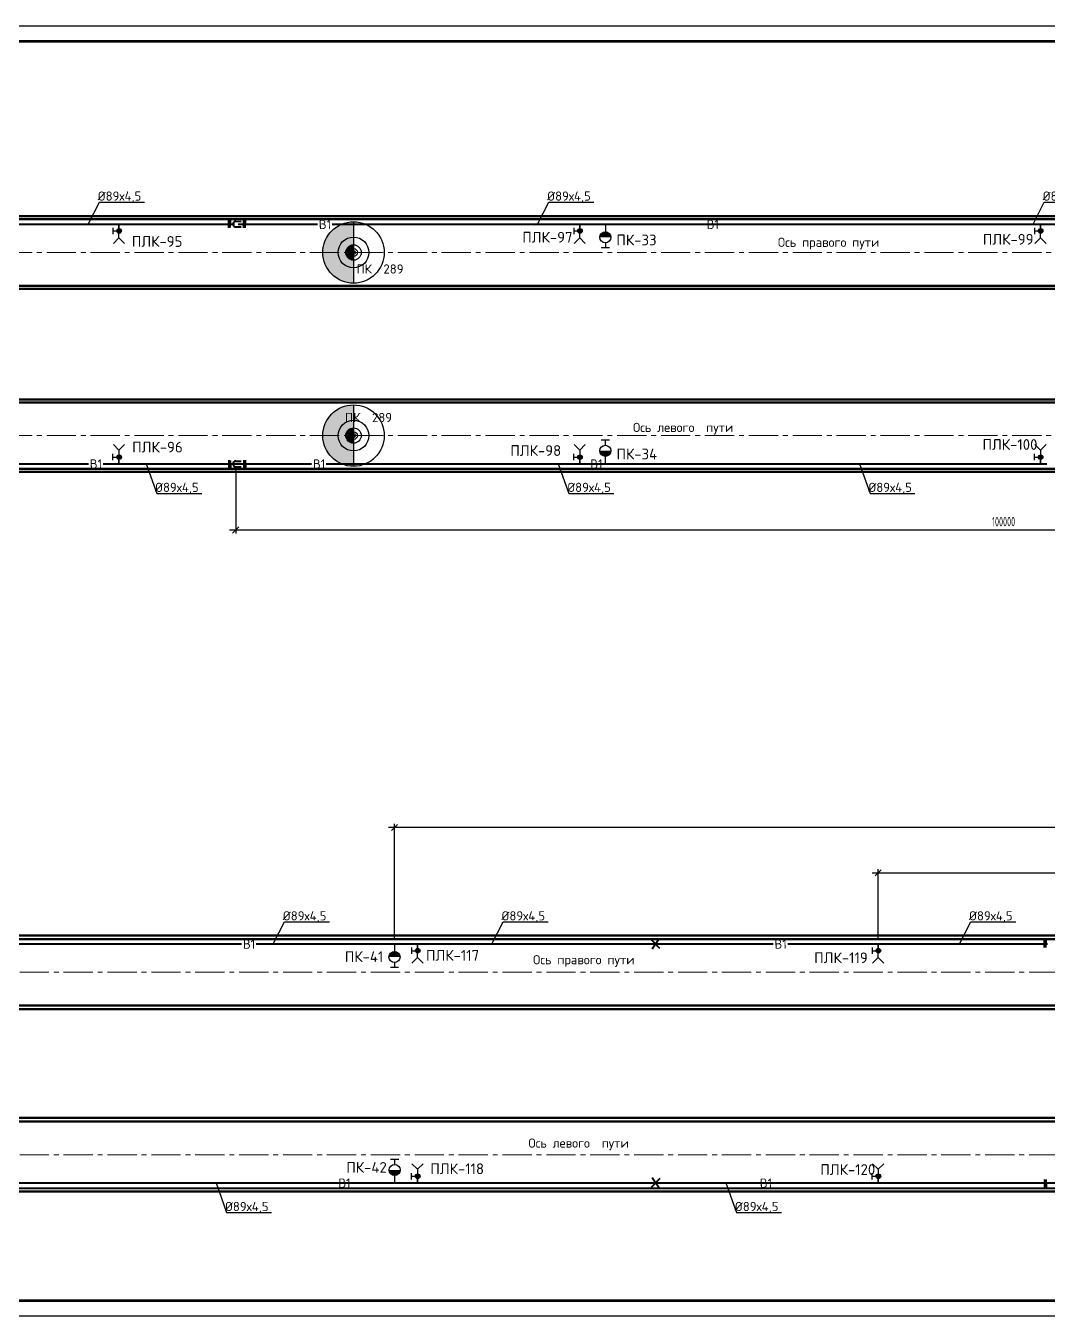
# Paper-space layout 'л2-л8' of a CAD drawing. Header units: millimetres. Extents: x 10032 to 18918, y -3051 to 627.
# Drawn here: x 10977.9 to 11310.8, y -2094.3 to -1674.3 of the extents above; entities that cross this region are included whole.
import ezdxf

# ---------------------------------------------------------------- set-up
doc = ezdxf.new("R2010")
doc.units = ezdxf.units.MM
doc.header["$LTSCALE"] = 0.5
doc.linetypes.add('CENTER2', pattern=[28.575, 19.05, -3.175, 3.175, -3.175])
for name, color, linetype in [('0 @ 1', 7, 'Continuous'), ('1_NADPIS', 7, 'Continuous'), ('3_Текст', 7, 'Continuous'), ('FORMAT', 7, 'Continuous'), ('ВК_надписи', 7, 'Continuous'), ('ВК_сети', 4, 'Continuous'), ('ГТ_ПК', 2, 'Continuous'), ('ГТ_ПК @ 0.25', 2, 'Continuous'), ('ГТ_ПК @ 0.5', 2, 'Continuous'), ('ГТ_ПК @ 1', 2, 'Continuous'), ('ГТ_ПК @ 2', 2, 'Continuous'), ('ГТ_ПК @ 4', 2, 'Continuous')]:
    doc.layers.add(name, color=color, linetype=linetype)
for name, color, linetype, lineweight in [('1_PK500', 5, 'Continuous', 35), ('А_Конструкции', 4, 'Continuous', 50), ('АР_Оси', 242, 'CENTER2', 18)]:
    doc.layers.add(name, color=color, linetype=linetype, lineweight=lineweight)
doc.styles.add('RS-30-06', font='romans.shx', dxfattribs={"width": 0.6, "height": 3})
doc.styles.add('Стандарт ММП', font='isocpeur.ttf')
doc.dimstyles.new('M200$0', dxfattribs={"dimscale": 0, "dimtxt": 3, "dimasz": 2, "dimexe": 1.2, "dimexo": 1.5, "dimgap": 1.2, "dimtad": 1, "dimdec": 0, "dimlfac": 200, "dimrnd": 1, "dimzin": 0, "dimdsep": 46, "dimtxsty": 'RS-30-06', "dimblk1": 'OBLIQUE', "dimblk2": 'OBLIQUE', "dimsah": 1, "dimcen": 2.5, "dimdle": 2, "dimclrt": 9, "dimadec": 0, "dimazin": 0, "dimtfac": 1, "dimtdec": 0, "dimtmove": 2, "dimatfit": 3, "dimldrblk": 'OBLIQUE', "dimfxl": 1.2, "dimtolj": 1, "dimtzin": 0, "dimarcsym": 0})

# ---------------------------------------------------------------- blocks, each defined once
blk = doc.blocks.new('ПК')
at = {"layer": 'ГТ_ПК'}
blk.add_hatch(color=0, dxfattribs=at).paths.add_polyline_path([(0, -2.5, 0.414214), (2.5, 0, 0.414214), (0, 2.5)])
at = {"layer": 'ГТ_ПК', "color": 0}
blk.add_line((0, -2.5), (0, 2.5), dxfattribs=at)
blk.add_circle((0, 0), 2.5, dxfattribs=at)
blk = doc.blocks.new('*U503')
at = {"layer": 'ГТ_ПК @ 0.25', "extrusion": (9.32183e-09, 7.72587e-22, 1), "xscale": 0.2500000000000059, "yscale": 0.2500000000000053, "zscale": 0.2500000000000053, "rotation": 180}
blk.add_blockref('ПК', (11084.61, -1748.1, 0), dxfattribs=at)
at = {"layer": 'ГТ_ПК @ 0.5', "extrusion": (9.32183e-09, 7.72587e-22, 1), "xscale": 0.5000000000000185, "yscale": 0.5000000000000173, "zscale": 0.5000000000000173, "rotation": 180}
blk.add_blockref('ПК', (11084.61, -1748.1, 0), dxfattribs=at)
at = {"layer": 'ГТ_ПК @ 1', "extrusion": (9.32183e-09, 7.72587e-22, 1), "rotation": 179.9999999999641}
blk.add_blockref('ПК', (11084.61, -1748.1, 0), dxfattribs=at)
at = {"layer": 'ГТ_ПК @ 2', "extrusion": (9.32183e-09, 7.72587e-22, 1), "xscale": 2.000000000000074, "yscale": 2.000000000000069, "zscale": 2.000000000000069, "rotation": 180}
blk.add_blockref('ПК', (11084.61, -1748.1, 0), dxfattribs=at)
at = {"layer": 'ГТ_ПК @ 4', "extrusion": (9.32183e-09, 7.72587e-22, 1), "xscale": 4.000000000000095, "yscale": 4.000000000000085, "zscale": 4.000000000000085, "rotation": 180}
blk.add_blockref('ПК', (11084.61, -1748.1, 0), dxfattribs=at)
blk = doc.blocks.new('*U506')
at = {"layer": 'ГТ_ПК @ 0.25', "extrusion": (9.32183e-09, 7.72587e-22, 1), "xscale": 0.2500000000000059, "yscale": 0.2500000000000053, "zscale": 0.2500000000000053, "rotation": 180}
blk.add_blockref('ПК', (11084.61, -1807.7, 0), dxfattribs=at)
at = {"layer": 'ГТ_ПК @ 0.5', "extrusion": (9.32183e-09, 7.72587e-22, 1), "xscale": 0.5000000000000185, "yscale": 0.5000000000000173, "zscale": 0.5000000000000173, "rotation": 180}
blk.add_blockref('ПК', (11084.61, -1807.7, 0), dxfattribs=at)
at = {"layer": 'ГТ_ПК @ 1', "extrusion": (9.32183e-09, 7.72587e-22, 1), "rotation": 179.9999999999641}
blk.add_blockref('ПК', (11084.61, -1807.7, 0), dxfattribs=at)
at = {"layer": 'ГТ_ПК @ 2', "extrusion": (9.32183e-09, 7.72587e-22, 1), "xscale": 2.000000000000074, "yscale": 2.000000000000069, "zscale": 2.000000000000069, "rotation": 180}
blk.add_blockref('ПК', (11084.61, -1807.7, 0), dxfattribs=at)
at = {"layer": 'ГТ_ПК @ 4', "extrusion": (9.32183e-09, 7.72587e-22, 1), "xscale": 4.000000000000095, "yscale": 4.000000000000085, "zscale": 4.000000000000085, "rotation": 180}
blk.add_blockref('ПК', (11084.61, -1807.7, 0), dxfattribs=at)
blk = doc.blocks.new('*U441')
at = {"layer": 'FORMAT', "color": 7, "lineweight": 25}
blk.add_lwpolyline([(0, 0), (0, 420), (2080, 420), (2080, 0), (0, 0)], dxfattribs=at)
at = {"layer": 'FORMAT', "color": 7, "lineweight": 60}
blk.add_lwpolyline([(20, 5), (20, 415), (2075, 415), (2075, 5), (20, 5)], dxfattribs=at)
blk = doc.blocks.new('_Oblique')
at = {"linetype": 'ByBlock', "lineweight": 30}
blk.add_line((-0.5, -0.5), (0.5, 0.5), dxfattribs=at)
blk = doc.blocks.new('*D139')
at = {"layer": 'Defpoints', "color": 0, "lineweight": -2}
for p, q in [((11046.26, -1818.45), (11046.26, -1839.61)), ((11546.26, -1818.45), (11546.26, -1839.61)), ((11044.26, -1838.41), (11548.26, -1838.41))]:
    blk.add_line(p, q, dxfattribs=at)
at = {"layer": 'Defpoints', "color": 0, "linetype": 'Continuous', "lineweight": 30}
for p in [(11046.26, -1816.95, 0), (11546.26, -1816.95, 0), (11546.26, -1838.41)]:
    blk.add_point(p, dxfattribs=at)
at = {"layer": 'Defpoints', "color": 0, "linetype": 'Continuous', "lineweight": -2, "xscale": 2, "yscale": 2, "zscale": 2, "rotation": 180}
blk.add_blockref('_Oblique', (11046.26, -1838.41), dxfattribs=at)
at = {"layer": 'Defpoints', "color": 0, "linetype": 'Continuous', "lineweight": -2, "xscale": 2, "yscale": 2, "zscale": 2}
blk.add_blockref('_Oblique', (11546.26, -1838.41), dxfattribs=at)
at = {"layer": 'Defpoints', "color": 9, "linetype": 'Continuous', "lineweight": 30, "insert": (11296.26, -1835.71), "char_height": 3, "attachment_point": 5, "style": 'RS-30-06'}
blk.add_mtext('\\A1;100000', dxfattribs=at)
blk = doc.blocks.new('*D140')
at = {"layer": 'Defpoints', "color": 0, "lineweight": -2}
for p, q in [((11549.95, -1935.27), (11095.95, -1935.27)), ((11097.95, -1971.68), (11097.95, -1934.07)), ((11547.95, -1971.68), (11547.95, -1934.07))]:
    blk.add_line(p, q, dxfattribs=at)
at = {"layer": 'Defpoints', "color": 0, "linetype": 'Continuous', "lineweight": 30}
for p in [(11097.95, -1935.27), (11097.95, -1973.18, 0), (11547.95, -1973.18, 0)]:
    blk.add_point(p, dxfattribs=at)
at = {"layer": 'Defpoints', "color": 0, "linetype": 'Continuous', "lineweight": -2, "xscale": 2, "yscale": 2, "zscale": 2, "rotation": 180}
blk.add_blockref('_Oblique', (11097.95, -1935.27), dxfattribs=at)
at = {"layer": 'Defpoints', "color": 0, "linetype": 'Continuous', "lineweight": -2, "xscale": 2, "yscale": 2, "zscale": 2}
blk.add_blockref('_Oblique', (11547.95, -1935.27), dxfattribs=at)
at = {"layer": 'Defpoints', "color": 9, "linetype": 'Continuous', "lineweight": 30, "insert": (11322.95, -1932.57), "char_height": 3, "attachment_point": 5, "style": 'RS-30-06'}
blk.add_mtext('\\A1;90000', dxfattribs=at)
blk = doc.blocks.new('*D141')
at = {"layer": 'Defpoints', "color": 0, "lineweight": -2}
for p, q in [((11253.45, -1950.01), (11407.45, -1950.01)), ((11255.45, -1971.68), (11255.45, -1948.81)), ((11405.45, -1971.68), (11405.45, -1948.81))]:
    blk.add_line(p, q, dxfattribs=at)
at = {"layer": 'Defpoints', "color": 0, "linetype": 'Continuous', "lineweight": 30}
for p in [(11405.45, -1950.01), (11255.45, -1973.18, 0), (11405.45, -1973.18, 0)]:
    blk.add_point(p, dxfattribs=at)
at = {"layer": 'Defpoints', "color": 0, "linetype": 'Continuous', "lineweight": -2, "xscale": 2, "yscale": 2, "zscale": 2, "rotation": 180}
blk.add_blockref('_Oblique', (11255.45, -1950.01), dxfattribs=at)
at = {"layer": 'Defpoints', "color": 0, "linetype": 'Continuous', "lineweight": -2, "xscale": 2, "yscale": 2, "zscale": 2}
blk.add_blockref('_Oblique', (11405.45, -1950.01), dxfattribs=at)
at = {"layer": 'Defpoints', "color": 9, "linetype": 'Continuous', "lineweight": 30, "insert": (11330.45, -1947.31), "char_height": 3, "attachment_point": 5, "style": 'RS-30-06'}
blk.add_mtext('\\A1;30000', dxfattribs=at)

psp = doc.layouts.new('л2-л8')

# ---------------------------------------------------------------- hatches: boundary and pattern name
at = {"layer": 'ВК_сети', "ltscale": 0.5}
h = psp.add_hatch(color=5, dxfattribs=at)
h.paths.add_polyline_path([(11009.069, -1741.0925, 0.41421356), (11008.319, -1740.3425), (11008.319, -1741.0925)])
h.paths.add_polyline_path([(11009.069, -1741.0925), (11008.319, -1741.0925), (11008.319, -1741.8425, 0.41421356)])
h.paths.add_polyline_path([(11008.319, -1741.0925), (11008.319, -1740.3425, 0.58408052), (11007.6772, -1741.4805)])
h.paths.add_polyline_path([(11008.319, -1741.8425), (11008.319, -1741.0925), (11007.6772, -1741.4805, 0.26256208)])
h = psp.add_hatch(color=5, dxfattribs=at)
h.paths.add_polyline_path([(11159.069, -1741.0925, 0.41421356), (11158.319, -1740.3425), (11158.319, -1741.0925)])
h.paths.add_polyline_path([(11159.069, -1741.0925), (11158.319, -1741.0925), (11158.319, -1741.8425, 0.41421356)])
h.paths.add_polyline_path([(11158.319, -1741.0925), (11158.319, -1740.3425, 0.58408052), (11157.6772, -1741.4805)])
h.paths.add_polyline_path([(11158.319, -1741.8425), (11158.319, -1741.0925), (11157.6772, -1741.4805, 0.26256208)])
h = psp.add_hatch(color=1, dxfattribs=at)
h.paths.add_polyline_path([(11164.8074, -1743.1515), (11168.4074, -1743.1515, 0.09159777), (11168.2886, -1742.5083), (11164.9262, -1742.5083, 0.09159777)])
h.paths.add_polyline_path([(11164.9262, -1742.5083), (11168.2886, -1742.5083, 0.68812614)])
h = psp.add_hatch(color=1, dxfattribs=at)
h.paths.add_polyline_path([(11164.8074, -1743.1515), (11168.4074, -1743.1515, 0.09159777), (11168.2886, -1742.5083), (11164.9262, -1742.5083, 0.09159777)])
h.paths.add_polyline_path([(11164.9262, -1742.5083), (11168.2886, -1742.5083, 0.68812614)])
h = psp.add_hatch(color=5, dxfattribs=at)
h.paths.add_polyline_path([(11309.069, -1741.0925, 0.41421356), (11308.319, -1740.3425), (11308.319, -1741.0925)])
h.paths.add_polyline_path([(11309.069, -1741.0925), (11308.319, -1741.0925), (11308.319, -1741.8425, 0.41421356)])
h.paths.add_polyline_path([(11308.319, -1741.0925), (11308.319, -1740.3425, 0.58408052), (11307.6772, -1741.4805)])
h.paths.add_polyline_path([(11308.319, -1741.8425), (11308.319, -1741.0925), (11307.6772, -1741.4805, 0.26256208)])
h = psp.add_hatch(color=5, dxfattribs=at)
h.paths.add_polyline_path([(11009.069, -1814.7157, -0.41421356), (11008.319, -1815.4657), (11008.319, -1814.7157)])
h.paths.add_polyline_path([(11009.069, -1814.7157), (11008.319, -1814.7157), (11008.319, -1813.9657, -0.41421356)])
h.paths.add_polyline_path([(11008.319, -1814.7157), (11008.319, -1815.4657, -0.58408052), (11007.6772, -1814.3278)])
h.paths.add_polyline_path([(11008.319, -1813.9657), (11008.319, -1814.7157), (11007.6772, -1814.3278, -0.26256208)])
h = psp.add_hatch(color=5, dxfattribs=at)
h.paths.add_polyline_path([(11159.069, -1814.7157, -0.41421356), (11158.319, -1815.4657), (11158.319, -1814.7157)])
h.paths.add_polyline_path([(11159.069, -1814.7157), (11158.319, -1814.7157), (11158.319, -1813.9657, -0.41421356)])
h.paths.add_polyline_path([(11158.319, -1814.7157), (11158.319, -1815.4657, -0.58408052), (11157.6772, -1814.3278)])
h.paths.add_polyline_path([(11158.319, -1813.9657), (11158.319, -1814.7157), (11157.6772, -1814.3278, -0.26256208)])
h = psp.add_hatch(color=1, dxfattribs=at)
h.paths.add_polyline_path([(11164.8074, -1812.6568), (11168.4074, -1812.6568, -0.09159777), (11168.2886, -1813.2999), (11164.9262, -1813.2999, -0.09159777)])
h.paths.add_polyline_path([(11164.9262, -1813.2999), (11168.2886, -1813.2999, -0.68812614)])
h = psp.add_hatch(color=1, dxfattribs=at)
h.paths.add_polyline_path([(11164.8074, -1812.6568), (11168.4074, -1812.6568, -0.09159777), (11168.2886, -1813.2999), (11164.9262, -1813.2999, -0.09159777)])
h.paths.add_polyline_path([(11164.9262, -1813.2999), (11168.2886, -1813.2999, -0.68812614)])
h = psp.add_hatch(color=5, dxfattribs=at)
h.paths.add_polyline_path([(11309.069, -1814.7157, -0.41421356), (11308.319, -1815.4657), (11308.319, -1814.7157)])
h.paths.add_polyline_path([(11309.069, -1814.7157), (11308.319, -1814.7157), (11308.319, -1813.9657, -0.41421356)])
h.paths.add_polyline_path([(11308.319, -1814.7157), (11308.319, -1815.4657, -0.58408052), (11307.6772, -1814.3278)])
h.paths.add_polyline_path([(11308.319, -1813.9657), (11308.319, -1814.7157), (11307.6772, -1814.3278, -0.26256208)])
h = psp.add_hatch(color=1, dxfattribs=at)
h.paths.add_polyline_path([(11096.1519, -1977.4167), (11099.7519, -1977.4167, 0.09159777), (11099.6331, -1976.7735), (11096.2707, -1976.7735, 0.09159777)])
h.paths.add_polyline_path([(11096.2707, -1976.7735), (11099.6331, -1976.7735, 0.68812614)])
h = psp.add_hatch(color=1, dxfattribs=at)
h.paths.add_polyline_path([(11096.1519, -1977.4167), (11099.7519, -1977.4167, 0.09159777), (11099.6331, -1976.7735), (11096.2707, -1976.7735, 0.09159777)])
h.paths.add_polyline_path([(11096.2707, -1976.7735), (11099.6331, -1976.7735, 0.68812614)])
h = psp.add_hatch(color=5, dxfattribs=at)
h.paths.add_polyline_path([(11106.2635, -1975.3578, 0.41421356), (11105.5135, -1974.6078), (11105.5135, -1975.3578)])
h.paths.add_polyline_path([(11106.2635, -1975.3578), (11105.5135, -1975.3578), (11105.5135, -1976.1078, 0.41421356)])
h.paths.add_polyline_path([(11105.5135, -1975.3578), (11105.5135, -1974.6078, 0.58408052), (11104.8717, -1975.7458)])
h.paths.add_polyline_path([(11105.5135, -1976.1078), (11105.5135, -1975.3578), (11104.8717, -1975.7458, 0.26256208)])
h = psp.add_hatch(color=5, dxfattribs=at)
h.paths.add_polyline_path([(11256.2635, -1975.3578, 0.41421356), (11255.5135, -1974.6078), (11255.5135, -1975.3578)])
h.paths.add_polyline_path([(11256.2635, -1975.3578), (11255.5135, -1975.3578), (11255.5135, -1976.1078, 0.41421356)])
h.paths.add_polyline_path([(11255.5135, -1975.3578), (11255.5135, -1974.6078, 0.58408052), (11254.8717, -1975.7458)])
h.paths.add_polyline_path([(11255.5135, -1976.1078), (11255.5135, -1975.3578), (11254.8717, -1975.7458, 0.26256208)])
h = psp.add_hatch(color=1, dxfattribs=at)
h.paths.add_polyline_path([(11096.2345, -2046.7231), (11099.8345, -2046.7231, -0.09159777), (11099.7157, -2047.3663), (11096.3533, -2047.3663, -0.09159777)])
h.paths.add_polyline_path([(11096.3533, -2047.3663), (11099.7157, -2047.3663, -0.68812614)])
h = psp.add_hatch(color=1, dxfattribs=at)
h.paths.add_polyline_path([(11096.2345, -2046.7231), (11099.8345, -2046.7231, -0.09159777), (11099.7157, -2047.3663), (11096.3533, -2047.3663, -0.09159777)])
h.paths.add_polyline_path([(11096.3533, -2047.3663), (11099.7157, -2047.3663, -0.68812614)])
h = psp.add_hatch(color=5, dxfattribs=at)
h.paths.add_polyline_path([(11106.2635, -2048.781, -0.41421356), (11105.5135, -2049.531), (11105.5135, -2048.781)])
h.paths.add_polyline_path([(11106.2635, -2048.781), (11105.5135, -2048.781), (11105.5135, -2048.031, -0.41421356)])
h.paths.add_polyline_path([(11105.5135, -2048.781), (11105.5135, -2049.531, -0.58408052), (11104.8717, -2048.393)])
h.paths.add_polyline_path([(11105.5135, -2048.031), (11105.5135, -2048.781), (11104.8717, -2048.393, -0.26256208)])
h = psp.add_hatch(color=5, dxfattribs=at)
h.paths.add_polyline_path([(11256.2635, -2048.781, -0.41421356), (11255.5135, -2049.531), (11255.5135, -2048.781)])
h.paths.add_polyline_path([(11256.2635, -2048.781), (11255.5135, -2048.781), (11255.5135, -2048.031, -0.41421356)])
h.paths.add_polyline_path([(11255.5135, -2048.781), (11255.5135, -2049.531, -0.58408052), (11254.8717, -2048.393)])
h.paths.add_polyline_path([(11255.5135, -2048.031), (11255.5135, -2048.781), (11254.8717, -2048.393, -0.26256208)])

# ---------------------------------------------------------------- linework, layer by layer
at = {"layer": 'А_Конструкции'}
for p, q in [((10084.6074, -1736.3041), (11413.6831, -1736.3041)), ((10084.6074, -1737.3041), (11413.6831, -1737.3041)), ((10084.6074, -1758.9041), (11413.6831, -1758.9041)), ((10084.6074, -1759.9041), (11413.6831, -1759.9041)), ((10084.6074, -1795.9041), (11413.6831, -1795.9041)), ((10084.6074, -1796.9041), (11413.6831, -1796.9041)), ((10084.6074, -1818.5041), (11413.6831, -1818.5041)), ((10084.6074, -1819.5041), (11413.6831, -1819.5041)), ((11323.8019, -1970.3694), (10534.5883, -1970.3694)), ((11323.8019, -1971.5694), (10534.5883, -1971.5694)), ((11323.8019, -1993.1694), (10534.5883, -1993.1694)), ((11323.8019, -1994.3694), (10534.5883, -1994.3694)), ((11323.8019, -2029.7694), (10534.5883, -2029.7694)), ((11323.8019, -2030.9694), (10534.5883, -2030.9694)), ((11323.8019, -2052.7694), (10534.5883, -2052.5694)), ((11323.8019, -2053.7694), (10534.5883, -2053.7694))]:
    psp.add_line(p, q, dxfattribs=at)
at = {"layer": 'АР_Оси', "color": 7}
for p, q in [((10084.6074, -1748.1041), (11627.0774, -1748.1041)), ((10084.6074, -1807.7041), (11412.1266, -1807.7041)), ((10533.0318, -1982.3694), (11323.8019, -1982.3694)), ((10533.0318, -2041.7694), (11323.8019, -2041.7694))]:
    psp.add_line(p, q, dxfattribs=at)
at = {"layer": 'ВК_надписи'}
for p, q in [((10998.2125, -1738.9126, 0), (11001.8723, -1731.7149, 0)), ((11001.8723, -1731.7149, 0), (11016.5117, -1731.7149, 0)), ((11144.5488, -1738.9126, 0), (11148.2086, -1731.7149, 0)), ((11148.2086, -1731.7149, 0), (11162.848, -1731.7149, 0)), ((11305.8539, -1738.9126, 0), (11309.5137, -1731.7149, 0)), ((11309.5137, -1731.7149, 0), (11324.1531, -1731.7149, 0)), ((11017.0997, -1816.8957, 0), (11020.552, -1826.5268, 0)), ((11151.2835, -1816.8957, 0), (11154.7358, -1826.5268, 0)), ((11249.3225, -1816.8957, 0), (11252.7748, -1826.5268, 0)), ((11020.552, -1826.5268, 0), (11035.1914, -1826.5268, 0)), ((11154.7358, -1826.5268, 0), (11169.3753, -1826.5268, 0)), ((11252.7748, -1826.5268, 0), (11267.4142, -1826.5268, 0)), ((11058.4784, -1973.1778, 0), (11062.1381, -1965.9801, 0)), ((11062.1381, -1965.9801, 0), (11076.7776, -1965.9801, 0)), ((11129.6721, -1973.1778, 0), (11133.3319, -1965.9801, 0)), ((11133.3319, -1965.9801, 0), (11147.9713, -1965.9801, 0)), ((11281.8964, -1973.1778, 0), (11285.5561, -1965.9801, 0)), ((11285.5561, -1965.9801, 0), (11300.1956, -1965.9801, 0)), ((11039.8478, -2050.961, 0), (11043.3001, -2060.5921, 0)), ((11205.8616, -2050.961, 0), (11209.3139, -2060.5921, 0)), ((11043.3001, -2060.5921, 0), (11057.9395, -2060.5921, 0)), ((11209.3139, -2060.5921, 0), (11223.9534, -2060.5921, 0))]:
    psp.add_line(p, q, dxfattribs=at)
at = {"layer": 'ВК_сети', "color": 5, "lineweight": 40, "ltscale": 0.5}
for p, q in [((11043.9937, -1740.07, 0), (11044.0242, -1737.5875, 0)), ((11044.4901, -1740.01, 0), (11044.5206, -1737.5275, 0)), ((11046.3352, -1737.9597, 0), (11048.0061, -1737.9802, 0)), ((11048.8933, -1740.1301, 0), (11048.9238, -1737.6476, 0)), ((11049.3897, -1740.07, 0), (11049.4201, -1737.5875, 0)), ((11046.3132, -1739.7546, 0), (11047.9841, -1739.7751, 0)), ((11043.9937, -1815.7382, 0), (11044.0242, -1818.2207, 0)), ((11044.4901, -1815.7983, 0), (11044.5206, -1818.2808, 0)), ((11046.3132, -1816.0537, 0), (11047.9841, -1816.0332, 0)), ((11046.3352, -1817.8485, 0), (11048.0061, -1817.8281, 0)), ((11048.8933, -1815.6782, 0), (11048.9238, -1818.1607, 0)), ((11049.3897, -1815.7382, 0), (11049.4201, -1818.2207, 0)), ((11184.33, -1974.6736, 0), (11181.5738, -1971.682, 0)), ((11184.0855, -1971.4892, 0), (11181.8183, -1974.8665, 0)), ((11309.547, -1974.3353, 0), (11309.5774, -1971.8528)), ((11310.0434, -1974.2753, 0), (11310.0738, -1971.7928)), ((11184.33, -2049.4652, 0), (11181.5738, -2052.4568, 0)), ((11184.0855, -2052.6496, 0), (11181.8183, -2049.2724, 0)), ((11309.547, -2049.8035, 0), (11309.5774, -2052.286)), ((11310.0434, -2049.8636, 0), (11310.0738, -2052.3461))]:
    psp.add_line(p, q, dxfattribs=at)
at = {"layer": 'ВК_сети', "color": 5, "ltscale": 0.5}
for p, q in [((11006.2894, -1740.0609, 0), (11006.2894, -1742.1227, 0)), ((11006.2894, -1741.0918, 0), (11008.319, -1741.0918, 0)), ((11008.2574, -1743.3513, 0), (11008.2574, -1738.9126, 0)), ((11156.2894, -1740.0609, 0), (11156.2894, -1742.1227, 0)), ((11156.2894, -1741.0918, 0), (11158.319, -1741.0918, 0)), ((11158.2574, -1743.3513, 0), (11158.2574, -1738.9126, 0)), ((11306.2894, -1740.0609, 0), (11306.2894, -1742.1227, 0)), ((11306.2894, -1741.0918, 0), (11308.319, -1741.0918, 0)), ((11308.2574, -1743.3513, 0), (11308.2574, -1738.9126, 0)), ((11008.2574, -1743.3513, 0), (11006.4332, -1745.1755, 0)), ((11008.2574, -1743.3513, 0), (11010.0816, -1745.1755, 0)), ((11158.2574, -1743.3513, 0), (11156.4332, -1745.1755, 0)), ((11158.2574, -1743.3513, 0), (11160.0816, -1745.1755, 0)), ((11308.2574, -1743.3513, 0), (11306.4332, -1745.1755, 0)), ((11308.2574, -1743.3513, 0), (11310.0816, -1745.1755, 0)), ((11006.2894, -1815.7474, 0), (11006.2894, -1813.6856, 0)), ((11008.2574, -1812.457, 0), (11006.4332, -1810.6328, 0)), ((11008.2574, -1812.457, 0), (11010.0816, -1810.6328, 0)), ((11008.2574, -1812.457, 0), (11008.2574, -1816.8957, 0)), ((11156.2894, -1815.7474, 0), (11156.2894, -1813.6856, 0)), ((11158.2574, -1812.457, 0), (11156.4332, -1810.6328, 0)), ((11158.2574, -1812.457, 0), (11160.0816, -1810.6328, 0)), ((11158.2574, -1812.457, 0), (11158.2574, -1816.8957, 0)), ((11306.2894, -1815.7474, 0), (11306.2894, -1813.6856, 0)), ((11308.2574, -1812.457, 0), (11306.4332, -1810.6328, 0)), ((11308.2574, -1812.457, 0), (11310.0816, -1810.6328, 0)), ((11308.2574, -1812.457, 0), (11308.2574, -1816.8957, 0)), ((11006.2894, -1814.7165, 0), (11008.319, -1814.7165, 0)), ((11156.2894, -1814.7165, 0), (11158.319, -1814.7165, 0)), ((11306.2894, -1814.7165, 0), (11308.319, -1814.7165, 0)), ((11105.4519, -1977.6166, 0), (11105.4519, -1973.1778, 0)), ((11255.4519, -1977.6166, 0), (11255.4519, -1973.1778, 0)), ((11103.4839, -1974.3261, 0), (11103.4839, -1976.388, 0)), ((11103.4839, -1975.3571, 0), (11105.5135, -1975.3571, 0)), ((11105.4519, -1977.6166, 0), (11103.6277, -1979.4408, 0)), ((11105.4519, -1977.6166, 0), (11107.2761, -1979.4408, 0)), ((11253.4839, -1974.3261, 0), (11253.4839, -1976.388, 0)), ((11253.4839, -1975.3571, 0), (11255.5135, -1975.3571, 0)), ((11255.4519, -1977.6166, 0), (11253.6277, -1979.4408, 0)), ((11255.4519, -1977.6166, 0), (11257.2761, -1979.4408, 0)), ((11105.4519, -2046.5222, 0), (11103.6277, -2044.698, 0)), ((11105.4519, -2046.5222, 0), (11107.2761, -2044.698, 0)), ((11255.4519, -2046.5222, 0), (11253.6277, -2044.698, 0)), ((11255.4519, -2046.5222, 0), (11257.2761, -2044.698, 0)), ((11103.4839, -2049.8127, 0), (11103.4839, -2047.7508, 0)), ((11103.4839, -2048.7818, 0), (11105.5135, -2048.7818, 0)), ((11105.4519, -2046.5222, 0), (11105.4519, -2050.961, 0)), ((11253.4839, -2049.8127, 0), (11253.4839, -2047.7508, 0)), ((11253.4839, -2048.7818, 0), (11255.5135, -2048.7818, 0)), ((11255.4519, -2046.5222, 0), (11255.4519, -2050.961, 0))]:
    psp.add_line(p, q, dxfattribs=at)
at = {"layer": 'ВК_сети', "color": 1, "lineweight": 30, "ltscale": 0.5, "extrusion": (-3.27269e-07, 1.1423e-06, 1)}
for p, q in [((11008.2574, -1738.9126, 0), (11008.2574, -1741.8675, 0)), ((11158.2574, -1738.9126, 0), (11158.2574, -1741.8675, 0)), ((11308.2574, -1738.9126, 0), (11308.2574, -1741.8675, 0)), ((11105.4519, -1973.1778, 0), (11105.4519, -1976.1327, 0)), ((11255.4519, -1973.1778, 0), (11255.4519, -1976.1327, 0))]:
    psp.add_line(p, q, dxfattribs=at)
at = {"layer": 'ВК_сети', "color": 1, "lineweight": 30, "ltscale": 0.5}
for p, q in [((11166.6074, -1741.874, -0.0001), (11166.09, -1741.8778, -0.0001)), ((11166.6074, -1741.874, -0.0001), (11166.09, -1741.8778, -0.0001)), ((11166.6044, -1741.472, -0.0001), (11166.6074, -1741.874, -0.0001)), ((11166.6044, -1741.472, -0.0001), (11166.6074, -1741.874, -0.0001)), ((11166.6074, -1741.874, -0.0001), (11167.1248, -1741.8702, -0.0001)), ((11166.6074, -1741.874, -0.0001), (11167.1248, -1741.8702, -0.0001)), ((11166.6074, -1813.9343, -0.0001), (11166.09, -1813.9304, -0.0001)), ((11166.6074, -1813.9343, -0.0001), (11166.09, -1813.9304, -0.0001)), ((11166.6044, -1814.3362, -0.0001), (11166.6074, -1813.9343, -0.0001)), ((11166.6044, -1814.3362, -0.0001), (11166.6074, -1813.9343, -0.0001)), ((11166.6074, -1813.9343, -0.0001), (11167.1248, -1813.9381, -0.0001)), ((11166.6074, -1813.9343, -0.0001), (11167.1248, -1813.9381, -0.0001)), ((11097.9519, -1976.1392, -0.0001), (11097.4345, -1976.143, -0.0001)), ((11097.9519, -1976.1392, -0.0001), (11097.4345, -1976.143, -0.0001)), ((11097.9489, -1975.7372, -0.0001), (11097.9519, -1976.1392, -0.0001)), ((11097.9489, -1975.7372, -0.0001), (11097.9519, -1976.1392, -0.0001)), ((11097.9519, -1976.1392, -0.0001), (11098.4693, -1976.1354, -0.0001)), ((11097.9519, -1976.1392, -0.0001), (11098.4693, -1976.1354, -0.0001)), ((11098.0345, -2048.0006, -0.0001), (11097.5171, -2047.9968, -0.0001)), ((11098.0345, -2048.0006, -0.0001), (11097.5171, -2047.9968, -0.0001)), ((11098.0315, -2048.4026, -0.0001), (11098.0345, -2048.0006, -0.0001)), ((11098.0315, -2048.4026, -0.0001), (11098.0345, -2048.0006, -0.0001)), ((11098.0345, -2048.0006, -0.0001), (11098.5519, -2048.0044, -0.0001)), ((11098.0345, -2048.0006, -0.0001), (11098.5519, -2048.0044, -0.0001))]:
    psp.add_line(p, q, dxfattribs=at)
at = {"layer": 'ВК_сети', "color": 1, "ltscale": 0.5}
for p, q in [((11166.6074, -1738.9126, 0), (11166.6074, -1741.3515, 0)), ((11166.6074, -1738.9126, 0), (11166.6074, -1741.3515, 0)), ((11167.9493, -1746.6044, 0), (11165.2655, -1746.6044, 0)), ((11167.9493, -1746.6044, 0), (11165.2655, -1746.6044, 0)), ((11166.6074, -1744.9515, 0), (11166.6074, -1746.6044, 0)), ((11166.6074, -1744.9515, 0), (11166.6074, -1746.6044, 0)), ((11167.9493, -1809.2039, 0), (11165.2655, -1809.2039, 0)), ((11167.9493, -1809.2039, 0), (11165.2655, -1809.2039, 0)), ((11166.6074, -1810.8568, 0), (11166.6074, -1809.2039, 0)), ((11166.6074, -1810.8568, 0), (11166.6074, -1809.2039, 0)), ((11166.6074, -1816.8957, 0), (11166.6074, -1814.4568, 0)), ((11166.6074, -1816.8957, 0), (11166.6074, -1814.4568, 0)), ((11097.9519, -1973.1778, 0), (11097.9519, -1975.6167, 0)), ((11097.9519, -1973.1778, 0), (11097.9519, -1975.6167, 0)), ((11099.2938, -1980.8696, 0), (11096.61, -1980.8696, 0)), ((11099.2938, -1980.8696, 0), (11096.61, -1980.8696, 0)), ((11097.9519, -1979.2167, 0), (11097.9519, -1980.8696, 0)), ((11097.9519, -1979.2167, 0), (11097.9519, -1980.8696, 0)), ((11099.3764, -2043.2702, 0), (11096.6926, -2043.2702, 0)), ((11099.3764, -2043.2702, 0), (11096.6926, -2043.2702, 0)), ((11098.0345, -2044.9231, 0), (11098.0345, -2043.2702, 0)), ((11098.0345, -2044.9231, 0), (11098.0345, -2043.2702, 0)), ((11098.0247, -2050.9369, 0), (11098.0345, -2048.5231, 0))]:
    psp.add_line(p, q, dxfattribs=at)
at = {"layer": 'ВК_сети', "color": 1, "lineweight": 30, "ltscale": 0.5, "extrusion": (-3.27269e-07, -1.1423e-06, 1)}
for p, q in [((11008.2574, -1816.8957, 0), (11008.2574, -1813.9408, 0)), ((11158.2574, -1816.8957, 0), (11158.2574, -1813.9408, 0)), ((11308.2574, -1816.8957, 0), (11308.2574, -1813.9408, 0)), ((11105.4519, -2050.961, 0), (11105.4519, -2048.0061, 0)), ((11255.4519, -2050.961, 0), (11255.4519, -2048.0061, 0))]:
    psp.add_line(p, q, dxfattribs=at)
at = {"layer": 'ВК_сети', "color": 2, "lineweight": 40, "ltscale": 0.5, "elevation": 0}
for points in [[(10909.9693, -1738.9126), (11045.9085, -1738.9126)], [(11047.0393, -1738.9126), (11072.861, -1738.9126)], [(11077.6612, -1738.9126), (11171.1083, -1738.9126)], [(11171.1083, -1738.9126), (11355.8717, -1738.9126)], [(10875.7099, -1816.8957), (10998.3024, -1816.8957)], [(11003.1026, -1816.8957), (11045.9098, -1816.8957)], [(11045.9098, -1816.8957), (11070.9385, -1816.8957)], [(11075.7388, -1816.8957), (11188.2648, -1816.8957)], [(11188.2648, -1816.8957), (11310.3801, -1816.8957)], [(10975.3793, -1973.1778), (11048.1687, -1973.1778)], [(11052.9689, -1973.1778), (11221.2193, -1973.1778)], [(11226.0195, -1973.1778), (11310.5482, -1973.1778)], [(10581.6371, -2050.961), (11719.9938, -2050.961)], [(10975.3793, -2050.961), (11079.2281, -2050.961)], [(11084.0283, -2050.961), (11216.4393, -2050.961)], [(11221.2395, -2050.961), (11310.6581, -2050.961)]]:
    psp.add_lwpolyline(points, dxfattribs=at)
at = {"layer": 'ВК_сети', "color": 5, "ltscale": 0.5}
for centre in [(11008.319, -1741.0925, 0), (11158.319, -1741.0925, 0), (11308.319, -1741.0925, 0), (11008.319, -1814.7157, 0), (11158.319, -1814.7157, 0), (11308.319, -1814.7157, 0), (11105.5135, -1975.3578, 0), (11255.5135, -1975.3578, 0), (11105.5135, -2048.781, 0), (11255.5135, -2048.781, 0)]:
    psp.add_circle(centre, 0.75, dxfattribs=at)
at = {"layer": 'ВК_сети', "color": 1, "ltscale": 0.5}
for centre in [(11166.6074, -1743.1515, 0), (11166.6074, -1743.1515, 0), (11166.6074, -1812.6568, 0), (11166.6074, -1812.6568, 0), (11097.9519, -1977.4167, 0), (11097.9519, -1977.4167, 0), (11098.0345, -2046.7231, 0), (11098.0345, -2046.7231, 0)]:
    psp.add_circle(centre, 1.8, dxfattribs=at)
at = {"layer": 'ВК_сети', "color": 5, "lineweight": 40, "ltscale": 0.5}
for centre, start, end in [((11046.2574, -1738.8563, 0), 85.038167, 273.557419), ((11046.2574, -1816.9519, 0), 86.442581, 274.961833)]:
    psp.add_arc(centre, 0.9, start, end, dxfattribs=at)

# ---------------------------------------------------------------- block references
at = {"layer": '0 @ 1', "ltscale": 0.5}
psp.add_blockref('*U441', (10041.7584, -2094.3225), dxfattribs=at)
at = {"layer": 'ГТ_ПК', "color": 6, "linetype": 'Continuous', "lineweight": 120}
for name in ['*U503', '*U506']:
    psp.add_blockref(name, (0, 0), dxfattribs=at)

# ---------------------------------------------------------------- texts
at = {"layer": '1_NADPIS', "linetype": 'Continuous', "style": 'Стандарт ММП'}
for s, p in [('ПЛК-95', (11012.4389, -1746.2632, 0)), ('ПЛК-97', (11139.5457, -1744.8891, 0)), ('ПЛК-99', (11289.5076, -1745.5606, 0)), ('ПЛК-96', (11012.5424, -1813.2089, 0)), ('ПЛК-100', (11289.3809, -1812.3441, 0)), ('ПЛК-98', (11135.6609, -1814.323, 0)), ('ПЛК-117', (11108.2049, -1978.6166, 0)), ('ПЛК-119', (11234.5978, -1979.4232, 0)), ('ПЛК-118', (11109.6092, -2048.098, 0)), ('ПЛК-120', (11236.5816, -2048.348, 0))]:
    psp.add_text(s, height=3.5, rotation=360, dxfattribs=at).set_placement(p)
at = {"layer": '1_NADPIS', "color": 1, "linetype": 'Continuous', "style": 'Стандарт ММП'}
for s, p in [('ПК-33', (11170.1961, -1745.7691, 0)), ('ПК-34', (11170.2162, -1815.4358, 0)), ('ПК-41', (11081.7818, -1979.0494, 0)), ('ПК-42', (11082.2556, -2047.653, 0))]:
    psp.add_text(s, height=3.5, rotation=360, dxfattribs=at).set_placement(p)
at = {"layer": '1_PK500', "style": 'Стандарт ММП'}
for p in [(11073.3264, -1740.4756), (11199.615, -1740.4756), (10998.7678, -1818.4587), (11071.4039, -1818.4587), (11161.701, -1818.4587), (11048.6341, -1974.7408, 0), (11221.6847, -1974.7408), (11079.6935, -2052.524), (11216.9047, -2052.524)]:
    psp.add_text('В1', height=3, rotation=0.560426, dxfattribs=at).set_placement(p)
at = {"layer": '3_Текст', "color": 255, "style": 'Стандарт ММП'}
for s, p in [('Ось правого пути', (11222.7801, -1746.2756)), ('Ось левого  пути', (11175.6069, -1806.5357, -0.0004)), ('Ось правого пути', (11143.0825, -1979.8008)), ('Ось левого  пути', (11141.5669, -2039.4734, -0.0004))]:
    psp.add_text(s, height=3, dxfattribs=at).set_placement(p)
at = {"layer": 'ВК_надписи', "lineweight": 30, "ltscale": 0.5, "style": 'Стандарт ММП'}
for p in [(11001.3114, -1731.2437, 0), (11147.6477, -1731.2437, 0), (11308.9528, -1731.2437, 0), (11019.9911, -1826.0556, 0), (11154.1749, -1826.0556, 0), (11252.2139, -1826.0556, 0), (11061.5772, -1965.5089, 0), (11132.771, -1965.5089, 0), (11284.9952, -1965.5089, 0), (11042.7392, -2060.121, 0), (11208.753, -2060.121, 0)]:
    psp.add_text('%%C89х4,5', height=3, dxfattribs=at).set_placement(p)
at = {"layer": 'ВК_надписи', "char_height": 3, "attachment_point": 8, "style": 'Стандарт ММП'}
for insert in [(11093.2402, -1754.9783), (11089.5157, -1803.329)]:
    psp.add_mtext('ПК  289', dxfattribs=dict(at, insert=insert))

# ---------------------------------------------------------------- dimensions: what is measured, and where the dimension line sits
at = {"layer": 'Defpoints', "color": 7, "linetype": 'Continuous', "lineweight": 30}
for base, p1, p2, picture, middle in [((11546.2574, -1838.4095), (11046.2574, -1816.9519, 0), (11546.2574, -1816.9519, 0), '*D139', (11296.2574, -1835.7095)), ((11097.9519, -1935.2658), (11547.9519, -1973.1778, 0), (11097.9519, -1973.1778, 0), '*D140', (11322.9519, -1932.5658)), ((11405.4527, -1950.007), (11255.4519, -1973.1778, 0), (11405.4527, -1973.1778, 0), '*D141', (11330.4523, -1947.307))]:
    dim = psp.add_linear_dim(base=base, p1=p1, p2=p2, dimstyle='M200$0', override={"dimscale": 1, "dimarcsym": 1}, dxfattribs=at)
    dim.commit()
    dim.dimension.update_dxf_attribs({"geometry": picture, "text_midpoint": middle})

doc.saveas('drawing.dxf')
